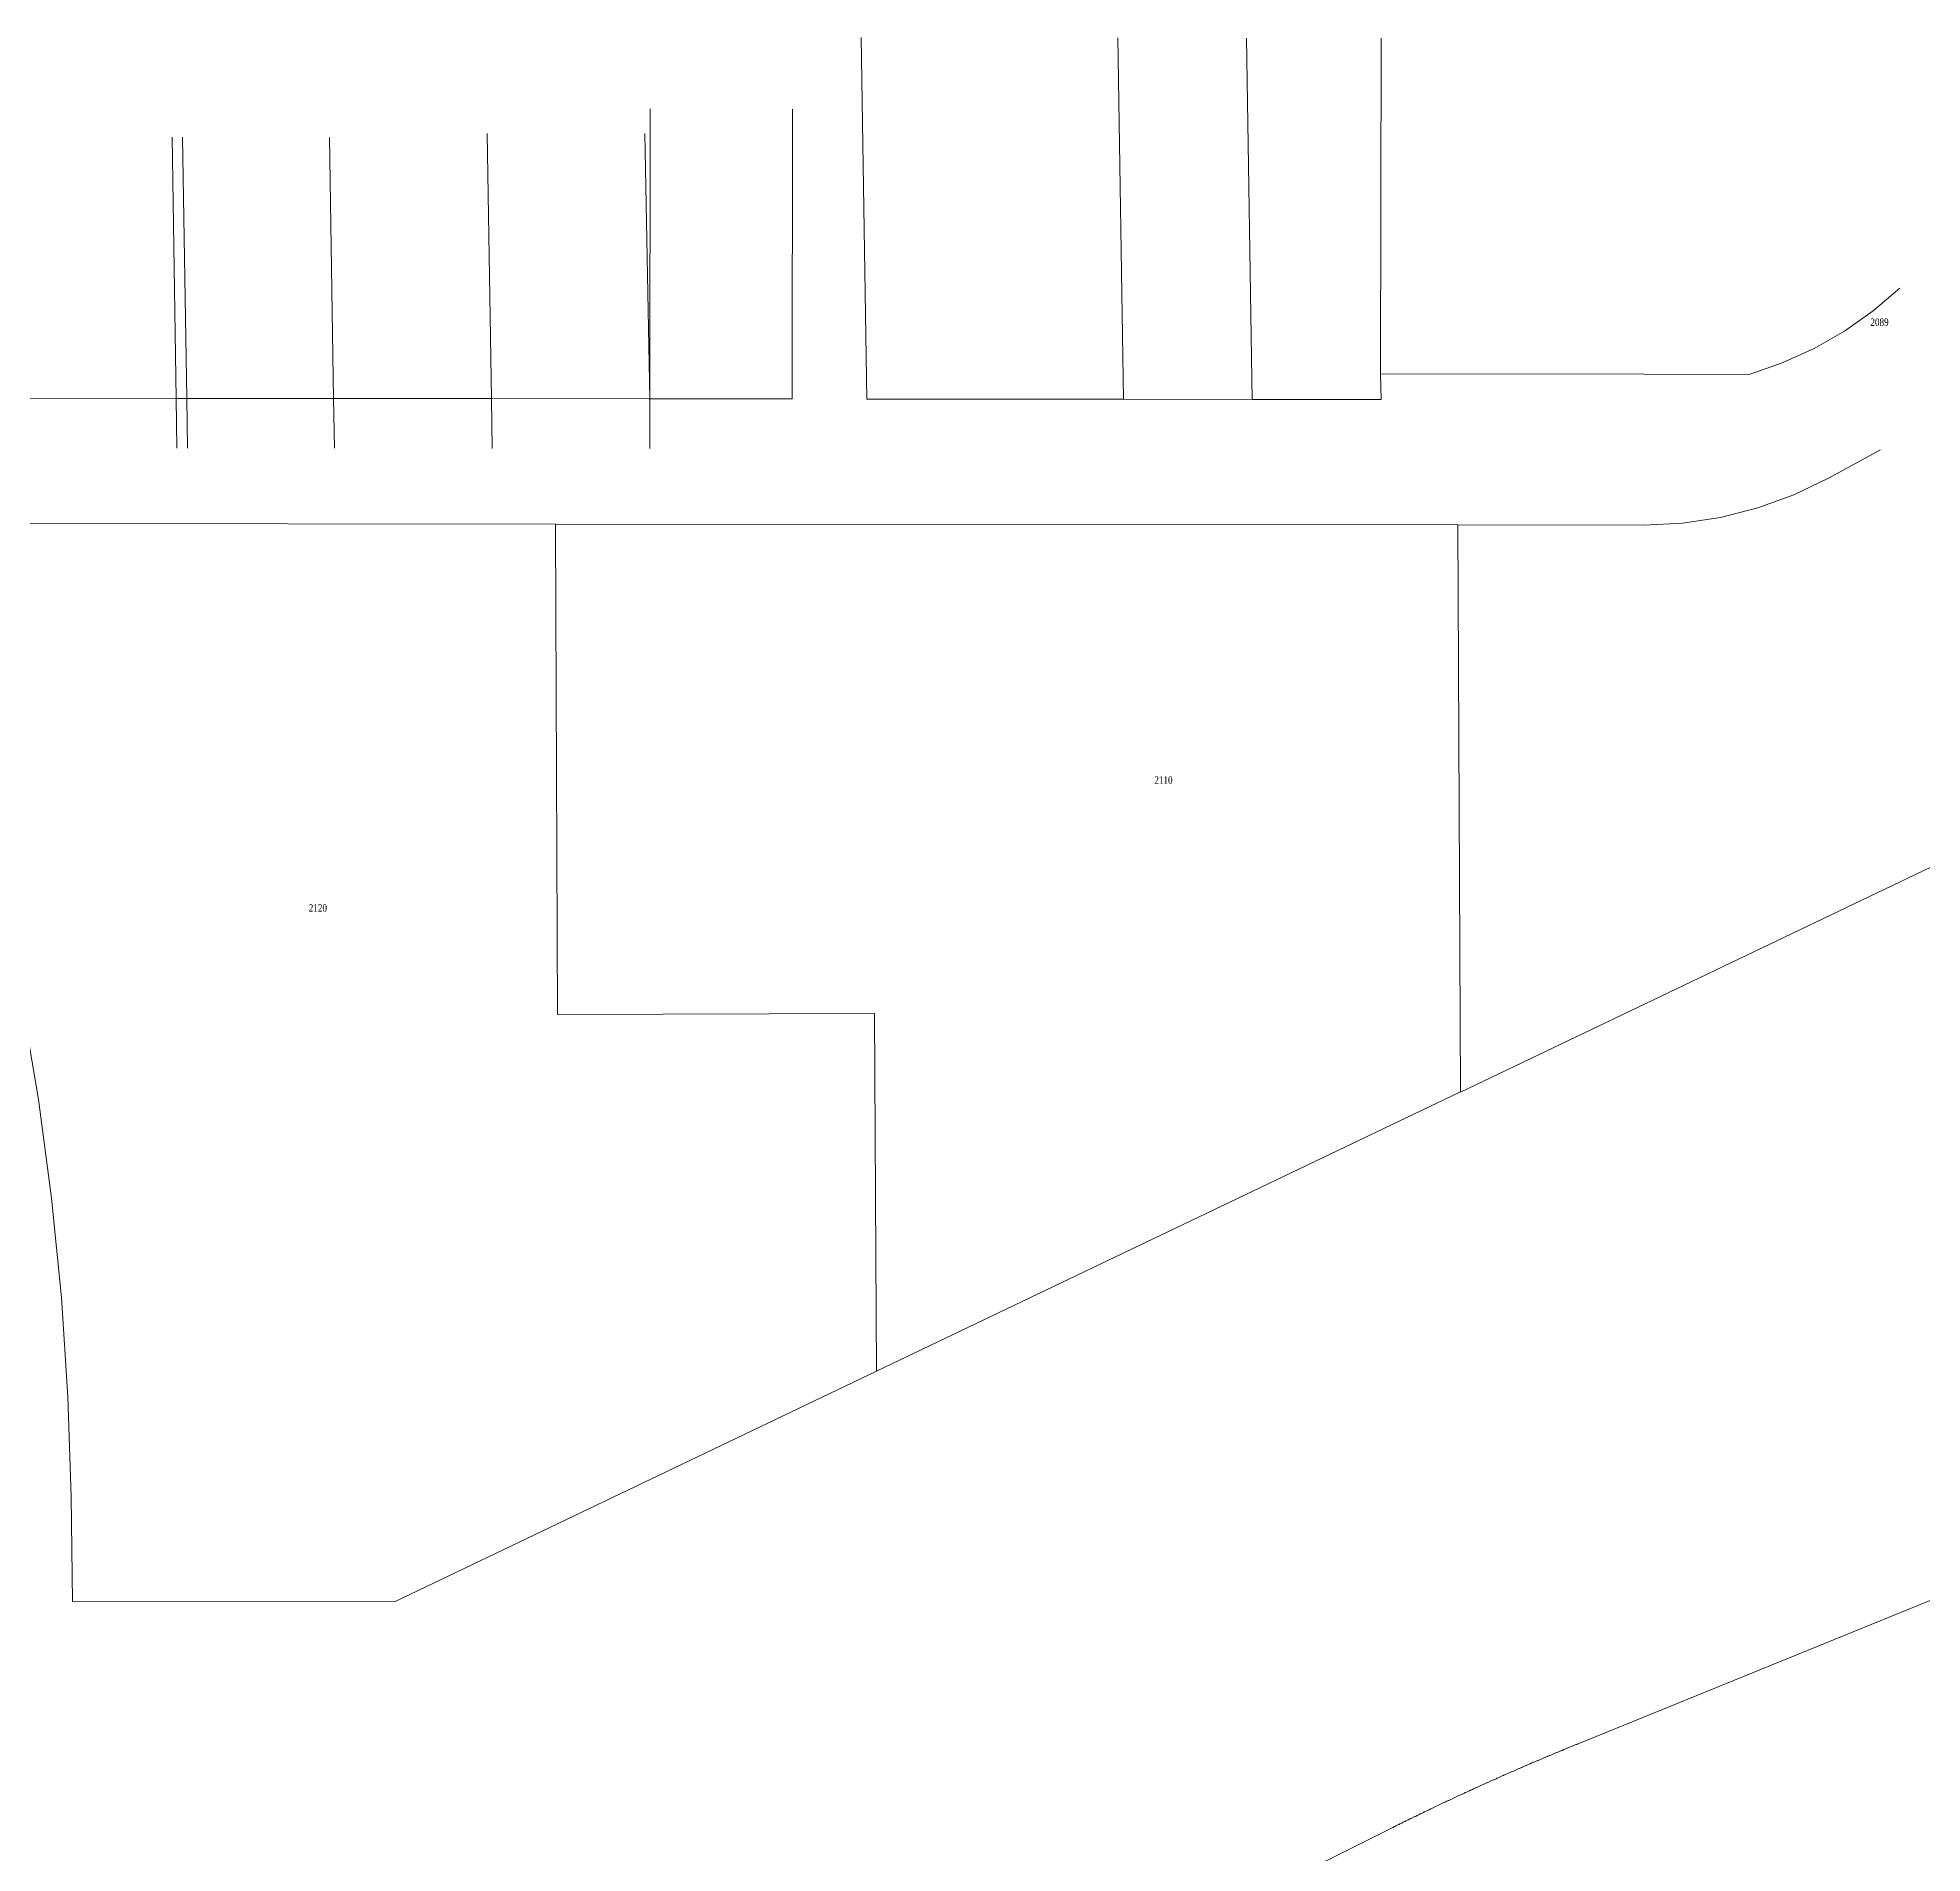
# Model space of a CAD drawing. Header units: feet. Extents: x 2819410 to 2831754, y 974571 to 993150.
# Drawn here: x 2827631 to 2828879, y 991298 to 992500 of the extents above; entities that cross this region are included whole.
import ezdxf
from ezdxf.enums import TextEntityAlignment as Align

# ---------------------------------------------------------------- set-up
doc = ezdxf.new("R2010")
doc.units = ezdxf.units.FT
doc.header["$LTSCALE"] = 0.015
doc.header["$MEASUREMENT"] = 0
doc.layers.add('ADDRESSES', color=7, linetype='Continuous')
doc.layers.add('Dakota County Parcels', color=7, linetype='Continuous', lineweight=5)
doc.styles.add('SIMPLEX', font='times.ttf', dxfattribs={"width": 0.8})

# ---------------------------------------------------------------- blocks, each defined once
blk = doc.blocks.new('ACMAP_ANN_TEMPLATE_AddressEagan')
at = {"layer": 'ADDRESSES', "style": 'SIMPLEX', "width": 0.8}
blk.add_attdef('ADDRESS', text='', height=5, dxfattribs=at).set_placement((0, 0), align=Align.CENTER)

msp = doc.modelspace()

# ---------------------------------------------------------------- linework, layer by layer
at = {"layer": 'Dakota County Parcels', "lineweight": 5}
for p, q in [((2828180.2, 992260.9), (2828176.5, 992500.3)), ((2828350.3, 992260.8), (2828346.4, 992500.1)), ((2828431.6, 992500), (2828435.5, 992260.7)), ((2828520.5, 992277.6), (2828520.9, 992499.9)), ((2828036.4, 992261.1), (2828036.6, 992453.1)), ((2828130.7, 992261), (2828130.9, 992453)), ((2827720, 992434.3), (2827722.7, 992261.4)), ((2827729.7, 992261.4), (2827727, 992434.3)), ((2827827, 992261.3), (2827824.4, 992434.2)), ((2827931.5, 992261.2), (2827928.8, 992436.9)), ((2828036.4, 992261.1), (2828033.2, 992436.8)), ((2828846.8, 992319.4), (2828864.5, 992334.4)), ((2828827.9, 992306), (2828846.8, 992319.4)), ((2828807.7, 992294.5), (2828827.9, 992306)), ((2828764.6, 992277.3), (2828786.6, 992284.9)), ((2828786.6, 992284.9), (2828807.7, 992294.5)), ((2828520.8, 992260.6), (2828520.5, 992277.6)), ((2828520.5, 992277.6), (2828695.4, 992277.4)), ((2828695.4, 992277.4), (2828764.6, 992277.3)), ((2827618.4, 992261.5), (2827722.7, 992261.4)), ((2827722.7, 992261.4), (2827729.7, 992261.4)), ((2827723.2, 992228.4), (2827722.7, 992261.4)), ((2827729.7, 992261.4), (2827827, 992261.3)), ((2827729.7, 992261.4), (2827730.2, 992228.4)), ((2827827, 992261.3), (2827931.5, 992261.2)), ((2827827, 992261.3), (2827827.6, 992228.3)), ((2827931.5, 992261.2), (2827932, 992228.2)), ((2827931.5, 992261.2), (2828035.9, 992261.1)), ((2828035.9, 992261.1), (2828036.4, 992261.1)), ((2828036.4, 992228.1), (2828036.4, 992261.1)), ((2828036.4, 992261.1), (2828130.7, 992261)), ((2828180.2, 992260.9), (2828265.4, 992260.9)), ((2828265.4, 992260.9), (2828350.3, 992260.8)), ((2828350.3, 992260.8), (2828435.5, 992260.7)), ((2828435.5, 992260.7), (2828520.8, 992260.6)), ((2828817.2, 992208.6), (2828851.6, 992227.3)), ((2828794.3, 992197.5), (2828817.2, 992208.6)), ((2828770.3, 992188.8), (2828794.3, 992197.5)), ((2828720.4, 992178.7), (2828745.6, 992182.5)), ((2828745.6, 992182.5), (2828770.3, 992188.8)), ((2827974.1, 992178.1), (2827619.1, 992178.5)), ((2828571.7, 992177.6), (2827974.1, 992178.1)), ((2827974.1, 992178.1), (2827974.3, 992120.4)), ((2828573.4, 991802), (2828571.7, 992177.6)), ((2828571.7, 992177.6), (2828571.7, 992177.6)), ((2828571.7, 992177.6), (2828695, 992177.5)), ((2828695, 992177.5), (2828720.4, 992178.7)), ((2827974.3, 992120.4), (2827975.4, 991853.2)), ((2828573.4, 991801.9), (2829185.9, 992094.8)), ((2827631.5, 991797), (2827620.5, 991862.1)), ((2827975.4, 991853.2), (2828185.3, 991854)), ((2828185.3, 991854), (2828186.2, 991693.7)), ((2827640.2, 991731.6), (2827631.5, 991797)), ((2828186.6, 991617), (2828573.4, 991802)), ((2827646.7, 991665.9), (2827640.2, 991731.6)), ((2828186.2, 991693.7), (2828186.6, 991617)), ((2827651, 991600), (2827646.7, 991665.9)), ((2827867.3, 991464.3), (2828186.6, 991617)), ((2827653.1, 991534), (2827651, 991600)), ((2827653.1, 991534), (2827654.1, 991464.6)), ((2827654.1, 991464.6), (2827867.3, 991464.3)), ((2828894.2, 991469.1), (2828651.3, 991370.3)), ((2828623.1, 991358.5), (2828622.7, 991358.4)), ((2828623.6, 991358.7), (2828623.1, 991358.5)), ((2828624.1, 991358.9), (2828623.6, 991358.7)), ((2828624.5, 991359.1), (2828624.1, 991358.9)), ((2828625, 991359.3), (2828624.5, 991359.1)), ((2828625.4, 991359.5), (2828625, 991359.3)), ((2828625.9, 991359.7), (2828625.4, 991359.5)), ((2828626.4, 991359.9), (2828625.9, 991359.7)), ((2828626.8, 991360.1), (2828626.4, 991359.9)), ((2828627.3, 991360.3), (2828626.8, 991360.1)), ((2828627.7, 991360.5), (2828627.3, 991360.3)), ((2828628.2, 991360.7), (2828627.7, 991360.5)), ((2828628.7, 991360.9), (2828628.2, 991360.7)), ((2828629.1, 991361.1), (2828628.7, 991360.9)), ((2828629.6, 991361.3), (2828629.1, 991361.1)), ((2828630, 991361.5), (2828629.6, 991361.3)), ((2828630.5, 991361.7), (2828630, 991361.5)), ((2828631, 991361.9), (2828630.5, 991361.7)), ((2828631.4, 991362.1), (2828631, 991361.9)), ((2828631.9, 991362.3), (2828631.4, 991362.1)), ((2828632.3, 991362.5), (2828631.9, 991362.3)), ((2828632.8, 991362.6), (2828632.3, 991362.5)), ((2828633.3, 991362.8), (2828632.8, 991362.6)), ((2828633.7, 991363), (2828633.3, 991362.8)), ((2828634.2, 991363.2), (2828633.7, 991363)), ((2828634.7, 991363.4), (2828634.2, 991363.2)), ((2828635.1, 991363.6), (2828634.7, 991363.4)), ((2828635.6, 991363.8), (2828635.1, 991363.6)), ((2828636, 991364), (2828635.6, 991363.8)), ((2828636.5, 991364.2), (2828636, 991364)), ((2828637, 991364.4), (2828636.5, 991364.2)), ((2828637.4, 991364.6), (2828637, 991364.4)), ((2828637.9, 991364.8), (2828637.4, 991364.6)), ((2828638.3, 991365), (2828637.9, 991364.8)), ((2828638.8, 991365.2), (2828638.3, 991365)), ((2828639.3, 991365.3), (2828638.8, 991365.2)), ((2828639.7, 991365.5), (2828639.3, 991365.3)), ((2828640.2, 991365.7), (2828639.7, 991365.5)), ((2828640.7, 991365.9), (2828640.2, 991365.7)), ((2828641.1, 991366.1), (2828640.7, 991365.9)), ((2828641.6, 991366.3), (2828641.1, 991366.1)), ((2828642, 991366.5), (2828641.6, 991366.3)), ((2828642.5, 991366.7), (2828642, 991366.5)), ((2828643, 991366.9), (2828642.5, 991366.7)), ((2828643.4, 991367.1), (2828643, 991366.9)), ((2828643.9, 991367.3), (2828643.4, 991367.1)), ((2828644.3, 991367.4), (2828643.9, 991367.3)), ((2828644.8, 991367.6), (2828644.3, 991367.4)), ((2828645.3, 991367.8), (2828644.8, 991367.6)), ((2828645.7, 991368), (2828645.3, 991367.8)), ((2828646.2, 991368.2), (2828645.7, 991368)), ((2828646.7, 991368.4), (2828646.2, 991368.2)), ((2828647.1, 991368.6), (2828646.7, 991368.4)), ((2828647.6, 991368.8), (2828647.1, 991368.6)), ((2828648, 991369), (2828647.6, 991368.8)), ((2828648.5, 991369.2), (2828648, 991369)), ((2828649, 991369.3), (2828648.5, 991369.2)), ((2828649.4, 991369.5), (2828649, 991369.3)), ((2828649.9, 991369.7), (2828649.4, 991369.5)), ((2828650.4, 991369.9), (2828649.9, 991369.7)), ((2828650.8, 991370.1), (2828650.4, 991369.9)), ((2828651.3, 991370.3), (2828650.8, 991370.1)), ((2828594.3, 991345.9), (2828593.8, 991345.7)), ((2828594.7, 991346.1), (2828594.3, 991345.9)), ((2828595.2, 991346.3), (2828594.7, 991346.1)), ((2828595.7, 991346.5), (2828595.2, 991346.3)), ((2828596.1, 991346.7), (2828595.7, 991346.5)), ((2828596.6, 991346.9), (2828596.1, 991346.7)), ((2828597, 991347.1), (2828596.6, 991346.9)), ((2828597.5, 991347.4), (2828597, 991347.1)), ((2828597.9, 991347.6), (2828597.5, 991347.4)), ((2828598.4, 991347.8), (2828597.9, 991347.6)), ((2828598.9, 991348), (2828598.4, 991347.8)), ((2828599.3, 991348.2), (2828598.9, 991348)), ((2828599.8, 991348.4), (2828599.3, 991348.2)), ((2828600.2, 991348.6), (2828599.8, 991348.4)), ((2828600.7, 991348.8), (2828600.2, 991348.6)), ((2828601.1, 991349), (2828600.7, 991348.8)), ((2828601.6, 991349.2), (2828601.1, 991349)), ((2828602, 991349.4), (2828601.6, 991349.2)), ((2828602.5, 991349.6), (2828602, 991349.4)), ((2828603, 991349.8), (2828602.5, 991349.6)), ((2828603.4, 991350), (2828603, 991349.8)), ((2828603.9, 991350.2), (2828603.4, 991350)), ((2828604.3, 991350.4), (2828603.9, 991350.2)), ((2828604.8, 991350.6), (2828604.3, 991350.4)), ((2828605.3, 991350.8), (2828604.8, 991350.6)), ((2828605.7, 991351), (2828605.3, 991350.8)), ((2828606.2, 991351.2), (2828605.7, 991351)), ((2828606.6, 991351.4), (2828606.2, 991351.2)), ((2828607.1, 991351.6), (2828606.6, 991351.4)), ((2828607.5, 991351.8), (2828607.1, 991351.6)), ((2828608, 991352), (2828607.5, 991351.8)), ((2828608.5, 991352.2), (2828608, 991352)), ((2828608.9, 991352.4), (2828608.5, 991352.2)), ((2828609.4, 991352.6), (2828608.9, 991352.4)), ((2828609.8, 991352.8), (2828609.4, 991352.6)), ((2828610.3, 991353), (2828609.8, 991352.8)), ((2828610.7, 991353.2), (2828610.3, 991353)), ((2828611.2, 991353.4), (2828610.7, 991353.2)), ((2828611.7, 991353.6), (2828611.2, 991353.4)), ((2828612.1, 991353.8), (2828611.7, 991353.6)), ((2828612.6, 991354), (2828612.1, 991353.8)), ((2828613, 991354.2), (2828612.6, 991354)), ((2828613.5, 991354.4), (2828613, 991354.2)), ((2828614, 991354.6), (2828613.5, 991354.4)), ((2828614.4, 991354.8), (2828614, 991354.6)), ((2828614.9, 991355), (2828614.4, 991354.8)), ((2828615.3, 991355.2), (2828614.9, 991355)), ((2828615.8, 991355.4), (2828615.3, 991355.2)), ((2828616.3, 991355.6), (2828615.8, 991355.4)), ((2828616.7, 991355.8), (2828616.3, 991355.6)), ((2828617.2, 991356), (2828616.7, 991355.8)), ((2828617.6, 991356.2), (2828617.2, 991356)), ((2828618.1, 991356.4), (2828617.6, 991356.2)), ((2828618.5, 991356.6), (2828618.1, 991356.4)), ((2828619, 991356.8), (2828618.5, 991356.6)), ((2828619.5, 991357), (2828619, 991356.8)), ((2828619.9, 991357.2), (2828619.5, 991357)), ((2828620.4, 991357.4), (2828619.9, 991357.2)), ((2828620.8, 991357.6), (2828620.4, 991357.4)), ((2828621.3, 991357.8), (2828620.8, 991357.6)), ((2828621.8, 991358), (2828621.3, 991357.8)), ((2828622.2, 991358.2), (2828621.8, 991358)), ((2828622.7, 991358.4), (2828622.2, 991358.2)), ((2828567, 991333.4), (2828566.6, 991333.2)), ((2828567.5, 991333.6), (2828567, 991333.4)), ((2828567.9, 991333.9), (2828567.5, 991333.6)), ((2828568.4, 991334.1), (2828567.9, 991333.9)), ((2828568.8, 991334.3), (2828568.4, 991334.1)), ((2828569.3, 991334.5), (2828568.8, 991334.3)), ((2828569.7, 991334.7), (2828569.3, 991334.5)), ((2828570.2, 991334.9), (2828569.7, 991334.7)), ((2828570.6, 991335.1), (2828570.2, 991334.9)), ((2828571.1, 991335.3), (2828570.6, 991335.1)), ((2828571.5, 991335.5), (2828571.1, 991335.3)), ((2828572, 991335.8), (2828571.5, 991335.5)), ((2828572.5, 991336), (2828572, 991335.8)), ((2828572.9, 991336.2), (2828572.5, 991336)), ((2828573.4, 991336.4), (2828572.9, 991336.2)), ((2828573.8, 991336.6), (2828573.4, 991336.4)), ((2828574.3, 991336.8), (2828573.8, 991336.6)), ((2828574.7, 991337), (2828574.3, 991336.8)), ((2828575.2, 991337.2), (2828574.7, 991337)), ((2828575.6, 991337.4), (2828575.2, 991337.2)), ((2828576.1, 991337.6), (2828575.6, 991337.4)), ((2828576.5, 991337.9), (2828576.1, 991337.6)), ((2828577, 991338.1), (2828576.5, 991337.9)), ((2828577.4, 991338.3), (2828577, 991338.1)), ((2828577.9, 991338.5), (2828577.4, 991338.3)), ((2828578.4, 991338.7), (2828577.9, 991338.5)), ((2828578.8, 991338.9), (2828578.4, 991338.7)), ((2828579.3, 991339.1), (2828578.8, 991338.9)), ((2828579.7, 991339.3), (2828579.3, 991339.1)), ((2828580.2, 991339.5), (2828579.7, 991339.3)), ((2828580.6, 991339.7), (2828580.2, 991339.5)), ((2828581.1, 991339.9), (2828580.6, 991339.7)), ((2828581.5, 991340.1), (2828581.1, 991339.9)), ((2828582, 991340.4), (2828581.5, 991340.1)), ((2828582.4, 991340.6), (2828582, 991340.4)), ((2828582.9, 991340.8), (2828582.4, 991340.6)), ((2828583.4, 991341), (2828582.9, 991340.8)), ((2828583.8, 991341.2), (2828583.4, 991341)), ((2828584.3, 991341.4), (2828583.8, 991341.2)), ((2828584.7, 991341.6), (2828584.3, 991341.4)), ((2828585.2, 991341.8), (2828584.7, 991341.6)), ((2828585.6, 991342), (2828585.2, 991341.8)), ((2828586.1, 991342.2), (2828585.6, 991342)), ((2828586.5, 991342.4), (2828586.1, 991342.2)), ((2828587, 991342.6), (2828586.5, 991342.4)), ((2828587.4, 991342.8), (2828587, 991342.6)), ((2828587.9, 991343), (2828587.4, 991342.8)), ((2828588.4, 991343.3), (2828587.9, 991343)), ((2828588.8, 991343.5), (2828588.4, 991343.3)), ((2828589.3, 991343.7), (2828588.8, 991343.5)), ((2828589.7, 991343.9), (2828589.3, 991343.7)), ((2828590.2, 991344.1), (2828589.7, 991343.9)), ((2828590.6, 991344.3), (2828590.2, 991344.1)), ((2828591.1, 991344.5), (2828590.6, 991344.3)), ((2828591.5, 991344.7), (2828591.1, 991344.5)), ((2828592, 991344.9), (2828591.5, 991344.7)), ((2828592.5, 991345.1), (2828592, 991344.9)), ((2828592.9, 991345.3), (2828592.5, 991345.1)), ((2828593.4, 991345.5), (2828592.9, 991345.3)), ((2828593.8, 991345.7), (2828593.4, 991345.5)), ((2828540.9, 991320.9), (2828540.4, 991320.7)), ((2828541.3, 991321.1), (2828540.9, 991320.9)), ((2828541.8, 991321.3), (2828541.3, 991321.1)), ((2828542.2, 991321.6), (2828541.8, 991321.3)), ((2828542.7, 991321.8), (2828542.2, 991321.6)), ((2828543.1, 991322), (2828542.7, 991321.8)), ((2828543.6, 991322.2), (2828543.1, 991322)), ((2828544, 991322.4), (2828543.6, 991322.2)), ((2828544.5, 991322.7), (2828544, 991322.4)), ((2828544.9, 991322.9), (2828544.5, 991322.7)), ((2828545.4, 991323.1), (2828544.9, 991322.9)), ((2828545.8, 991323.3), (2828545.4, 991323.1)), ((2828546.3, 991323.5), (2828545.8, 991323.3)), ((2828546.7, 991323.8), (2828546.3, 991323.5)), ((2828547.2, 991324), (2828546.7, 991323.8)), ((2828547.6, 991324.2), (2828547.2, 991324)), ((2828548.1, 991324.4), (2828547.6, 991324.2)), ((2828548.5, 991324.6), (2828548.1, 991324.4)), ((2828549, 991324.8), (2828548.5, 991324.6)), ((2828549.4, 991325.1), (2828549, 991324.8)), ((2828549.9, 991325.3), (2828549.4, 991325.1)), ((2828550.3, 991325.5), (2828549.9, 991325.3)), ((2828550.8, 991325.7), (2828550.3, 991325.5)), ((2828551.2, 991325.9), (2828550.8, 991325.7)), ((2828551.7, 991326.1), (2828551.2, 991325.9)), ((2828552.1, 991326.4), (2828551.7, 991326.1)), ((2828552.6, 991326.6), (2828552.1, 991326.4)), ((2828553, 991326.8), (2828552.6, 991326.6)), ((2828553.5, 991327), (2828553, 991326.8)), ((2828553.9, 991327.2), (2828553.5, 991327)), ((2828554.4, 991327.4), (2828553.9, 991327.2)), ((2828554.8, 991327.7), (2828554.4, 991327.4)), ((2828555.3, 991327.9), (2828554.8, 991327.7)), ((2828555.7, 991328.1), (2828555.3, 991327.9)), ((2828556.2, 991328.3), (2828555.7, 991328.1)), ((2828556.6, 991328.5), (2828556.2, 991328.3)), ((2828557.1, 991328.7), (2828556.6, 991328.5)), ((2828557.5, 991328.9), (2828557.1, 991328.7)), ((2828558, 991329.2), (2828557.5, 991328.9)), ((2828558.4, 991329.4), (2828558, 991329.2)), ((2828558.9, 991329.6), (2828558.4, 991329.4)), ((2828559.3, 991329.8), (2828558.9, 991329.6)), ((2828559.8, 991330), (2828559.3, 991329.8)), ((2828560.2, 991330.2), (2828559.8, 991330)), ((2828560.7, 991330.4), (2828560.2, 991330.2)), ((2828561.1, 991330.7), (2828560.7, 991330.4)), ((2828561.6, 991330.9), (2828561.1, 991330.7)), ((2828562, 991331.1), (2828561.6, 991330.9)), ((2828562.5, 991331.3), (2828562, 991331.1)), ((2828562.9, 991331.5), (2828562.5, 991331.3)), ((2828563.4, 991331.7), (2828562.9, 991331.5)), ((2828563.8, 991331.9), (2828563.4, 991331.7)), ((2828564.3, 991332.2), (2828563.8, 991331.9)), ((2828564.8, 991332.4), (2828564.3, 991332.2)), ((2828565.2, 991332.6), (2828564.8, 991332.4)), ((2828565.7, 991332.8), (2828565.2, 991332.6)), ((2828566.1, 991333), (2828565.7, 991332.8)), ((2828566.6, 991333.2), (2828566.1, 991333)), ((2828528.2, 991314.7), (2828372.3, 991237)), ((2828528.8, 991314.9), (2828528.2, 991314.7)), ((2828529.2, 991315.2), (2828528.8, 991314.9)), ((2828529.6, 991315.4), (2828529.2, 991315.2)), ((2828530.1, 991315.6), (2828529.6, 991315.4)), ((2828530.5, 991315.8), (2828530.1, 991315.6)), ((2828531, 991316.1), (2828530.5, 991315.8)), ((2828531.4, 991316.3), (2828531, 991316.1)), ((2828531.9, 991316.5), (2828531.4, 991316.3)), ((2828532.3, 991316.7), (2828531.9, 991316.5)), ((2828532.8, 991316.9), (2828532.3, 991316.7)), ((2828533.2, 991317.2), (2828532.8, 991316.9)), ((2828533.7, 991317.4), (2828533.2, 991317.2)), ((2828534.1, 991317.6), (2828533.7, 991317.4)), ((2828534.6, 991317.8), (2828534.1, 991317.6)), ((2828535, 991318), (2828534.6, 991317.8)), ((2828535.5, 991318.3), (2828535, 991318)), ((2828535.9, 991318.5), (2828535.5, 991318.3)), ((2828536.4, 991318.7), (2828535.9, 991318.5)), ((2828536.8, 991318.9), (2828536.4, 991318.7)), ((2828537.3, 991319.2), (2828536.8, 991318.9)), ((2828537.7, 991319.4), (2828537.3, 991319.2)), ((2828538.2, 991319.6), (2828537.7, 991319.4)), ((2828538.6, 991319.8), (2828538.2, 991319.6)), ((2828539.1, 991320), (2828538.6, 991319.8)), ((2828539.5, 991320.3), (2828539.1, 991320)), ((2828540, 991320.5), (2828539.5, 991320.3)), ((2828540.4, 991320.7), (2828540, 991320.5))]:
    msp.add_line(p, q, dxfattribs=at)

# ---------------------------------------------------------------- block references
at = {"layer": 'ADDRESSES', "lineweight": 5}
for p, values in [((2828851, 992309.3), {'ADDRESS': '2089'}), ((2828376.7, 992006.1), {'ADDRESS': '2110'}), ((2827816.6, 991921.4), {'ADDRESS': '2120'})]:
    msp.add_blockref('ACMAP_ANN_TEMPLATE_AddressEagan', p, dxfattribs=at).add_auto_attribs(values)

doc.saveas('drawing.dxf')
